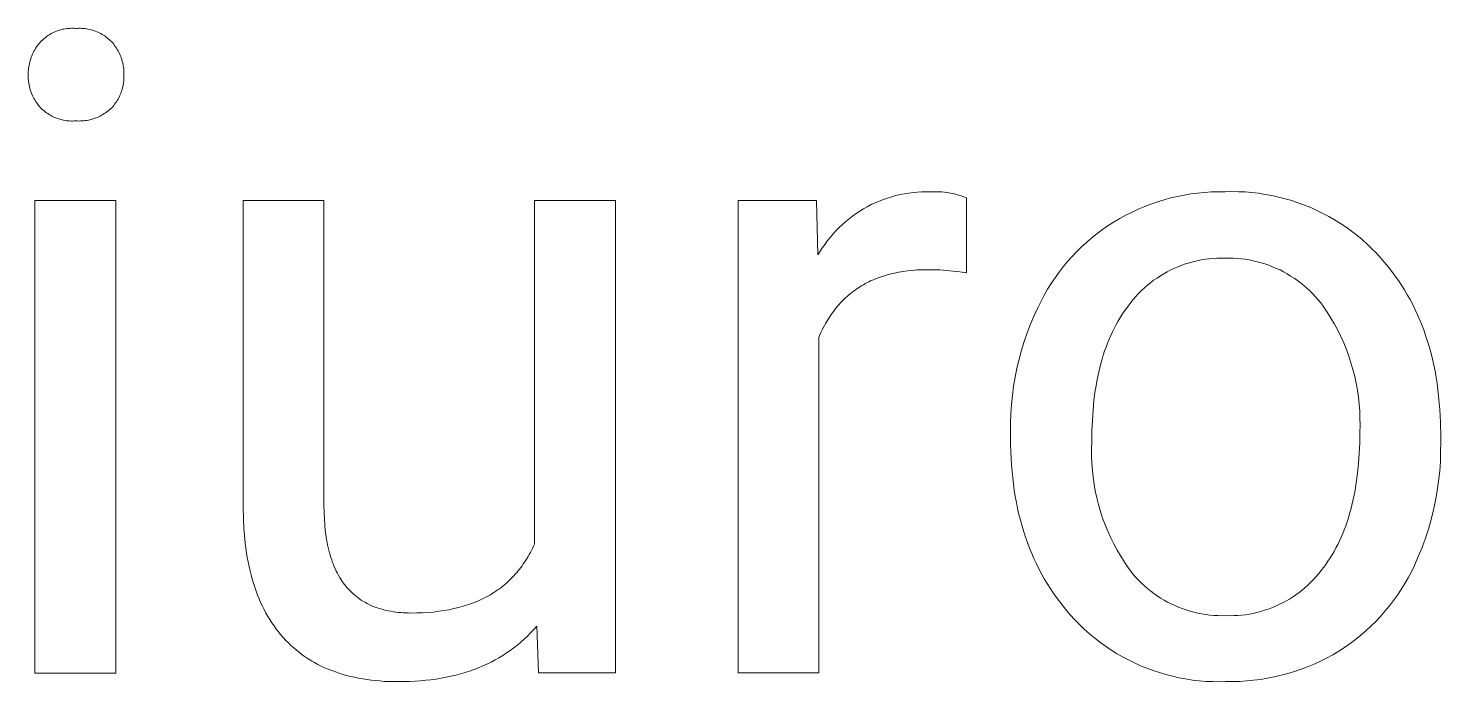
# Model space of a CAD drawing. Header units: millimetres. Extents: x -1519 to 3497, y -297 to 3208.
# Drawn here: x 1902.4 to 2008, y 18.8 to 67.6 of the extents above; entities that cross this region are included whole.
import ezdxf

# ---------------------------------------------------------------- set-up
doc = ezdxf.new("R2010")
doc.units = ezdxf.units.MM
doc.header["$MEASUREMENT"] = 0
doc.layers.add('Domyślny', color=7, linetype='Continuous', true_color=0x000000)

msp = doc.modelspace()

# ---------------------------------------------------------------- linework, layer by layer
at = {"layer": 'Domyślny', "color": 18, "lineweight": 15, "true_color": 0x000000}
for p, q in [((1905.1, 67.53), (1905.21, 67.55)), ((1905.21, 67.55), (1905.32, 67.56)), ((1905.32, 67.56), (1905.44, 67.58)), ((1905.44, 67.58), (1905.55, 67.58)), ((1905.55, 67.58), (1905.66, 67.59)), ((1905.66, 67.59), (1905.77, 67.59)), ((1905.77, 67.59), (1905.88, 67.59)), ((1905.88, 67.59), (1906, 67.58)), ((1906, 67.58), (1906.11, 67.58)), ((1906.11, 67.58), (1906.22, 67.59)), ((1906.22, 67.59), (1906.34, 67.59)), ((1906.34, 67.59), (1906.45, 67.58)), ((1906.45, 67.58), (1906.56, 67.57)), ((1906.56, 67.57), (1906.68, 67.56)), ((1906.68, 67.56), (1906.79, 67.55)), ((1906.79, 67.55), (1906.9, 67.53)), ((1903.2, 66.39), (1903.28, 66.48)), ((1903.28, 66.48), (1903.36, 66.58)), ((1903.36, 66.58), (1903.44, 66.66)), ((1903.44, 66.66), (1903.52, 66.73)), ((1903.52, 66.73), (1903.6, 66.81)), ((1903.6, 66.81), (1903.69, 66.88)), ((1903.69, 66.88), (1903.78, 66.95)), ((1903.78, 66.95), (1903.87, 67.01)), ((1903.87, 67.01), (1903.96, 67.07)), ((1903.96, 67.07), (1904.06, 67.13)), ((1904.06, 67.13), (1904.16, 67.19)), ((1904.16, 67.19), (1904.26, 67.24)), ((1904.26, 67.24), (1904.36, 67.29)), ((1904.36, 67.29), (1904.46, 67.33)), ((1904.46, 67.33), (1904.56, 67.38)), ((1904.56, 67.38), (1904.67, 67.41)), ((1904.67, 67.41), (1904.78, 67.45)), ((1904.78, 67.45), (1904.88, 67.48)), ((1904.88, 67.48), (1904.99, 67.51)), ((1904.99, 67.51), (1905.1, 67.53)), ((1906.9, 67.53), (1907.01, 67.5)), ((1907.01, 67.5), (1907.12, 67.48)), ((1907.12, 67.48), (1907.23, 67.45)), ((1907.23, 67.45), (1907.34, 67.41)), ((1907.34, 67.41), (1907.44, 67.37)), ((1907.44, 67.37), (1907.55, 67.33)), ((1907.55, 67.33), (1907.65, 67.29)), ((1907.65, 67.29), (1907.76, 67.24)), ((1907.76, 67.24), (1907.86, 67.19)), ((1907.86, 67.19), (1907.96, 67.13)), ((1907.96, 67.13), (1908.05, 67.07)), ((1908.05, 67.07), (1908.15, 67.01)), ((1908.15, 67.01), (1908.24, 66.95)), ((1908.24, 66.95), (1908.33, 66.88)), ((1908.33, 66.88), (1908.42, 66.81)), ((1908.42, 66.81), (1908.51, 66.73)), ((1908.51, 66.73), (1908.59, 66.66)), ((1908.59, 66.66), (1908.67, 66.58)), ((1908.67, 66.58), (1908.75, 66.49)), ((1908.75, 66.49), (1908.82, 66.4)), ((1902.66, 65.42), (1902.71, 65.53)), ((1902.71, 65.53), (1902.75, 65.65)), ((1902.75, 65.65), (1902.81, 65.76)), ((1902.81, 65.76), (1902.86, 65.87)), ((1902.86, 65.87), (1902.92, 65.98)), ((1902.92, 65.98), (1902.99, 66.08)), ((1902.99, 66.08), (1903.05, 66.19)), ((1903.05, 66.19), (1903.12, 66.29)), ((1903.12, 66.29), (1903.2, 66.39)), ((1908.82, 66.4), (1908.89, 66.3)), ((1908.89, 66.3), (1908.96, 66.21)), ((1908.96, 66.21), (1909.03, 66.11)), ((1909.03, 66.11), (1909.09, 66.01)), ((1909.09, 66.01), (1909.15, 65.9)), ((1909.15, 65.9), (1909.21, 65.8)), ((1909.21, 65.8), (1909.26, 65.69)), ((1909.26, 65.69), (1909.31, 65.59)), ((1909.31, 65.59), (1909.35, 65.48)), ((1909.35, 65.48), (1909.39, 65.37)), ((1902.44, 64.33), (1902.45, 64.46)), ((1902.45, 64.46), (1902.46, 64.58)), ((1902.46, 64.58), (1902.48, 64.7)), ((1902.48, 64.7), (1902.5, 64.82)), ((1902.5, 64.82), (1902.52, 64.94)), ((1902.52, 64.94), (1902.55, 65.07)), ((1902.55, 65.07), (1902.58, 65.18)), ((1902.58, 65.18), (1902.62, 65.3)), ((1902.62, 65.3), (1902.66, 65.42)), ((1909.39, 65.37), (1909.43, 65.25)), ((1909.43, 65.25), (1909.46, 65.14)), ((1909.46, 65.14), (1909.49, 65.02)), ((1909.49, 65.02), (1909.52, 64.91)), ((1909.52, 64.91), (1909.54, 64.79)), ((1909.54, 64.79), (1909.56, 64.68)), ((1909.56, 64.68), (1909.57, 64.56)), ((1909.57, 64.56), (1909.58, 64.44)), ((1909.58, 64.44), (1909.59, 64.32)), ((1902.44, 64.21), (1902.44, 64.33)), ((1902.44, 64.09), (1902.44, 64.21)), ((1902.44, 63.97), (1902.44, 64.09)), ((1902.44, 63.84), (1902.44, 63.97)), ((1902.45, 63.72), (1902.44, 63.84)), ((1902.46, 63.6), (1902.45, 63.72)), ((1902.48, 63.48), (1902.46, 63.6)), ((1902.5, 63.36), (1902.48, 63.48)), ((1902.52, 63.24), (1902.5, 63.36)), ((1909.54, 63.39), (1909.52, 63.28)), ((1909.56, 63.51), (1909.54, 63.39)), ((1909.57, 63.62), (1909.56, 63.51)), ((1909.58, 63.74), (1909.57, 63.62)), ((1909.59, 63.85), (1909.58, 63.74)), ((1909.59, 64.32), (1909.59, 64.2)), ((1909.59, 64.2), (1909.59, 64.09)), ((1909.59, 64.09), (1909.59, 63.97)), ((1909.59, 63.97), (1909.59, 63.85)), ((1902.55, 63.12), (1902.52, 63.24)), ((1902.58, 63.01), (1902.55, 63.12)), ((1902.62, 62.89), (1902.58, 63.01)), ((1902.66, 62.78), (1902.62, 62.89)), ((1902.71, 62.67), (1902.66, 62.78)), ((1902.75, 62.55), (1902.71, 62.67)), ((1902.81, 62.44), (1902.75, 62.55)), ((1902.86, 62.34), (1902.81, 62.44)), ((1902.92, 62.23), (1902.86, 62.34)), ((1909.15, 62.3), (1909.09, 62.2)), ((1909.2, 62.4), (1909.15, 62.3)), ((1909.26, 62.51), (1909.2, 62.4)), ((1909.31, 62.61), (1909.26, 62.51)), ((1909.35, 62.72), (1909.31, 62.61)), ((1909.39, 62.83), (1909.35, 62.72)), ((1909.43, 62.94), (1909.39, 62.83)), ((1909.46, 63.05), (1909.43, 62.94)), ((1909.49, 63.16), (1909.46, 63.05)), ((1909.52, 63.28), (1909.49, 63.16)), ((1902.99, 62.13), (1902.92, 62.23)), ((1903.05, 62.03), (1902.99, 62.13)), ((1903.13, 61.93), (1903.05, 62.03)), ((1903.2, 61.83), (1903.13, 61.93)), ((1903.28, 61.74), (1903.2, 61.83)), ((1903.36, 61.65), (1903.28, 61.74)), ((1903.44, 61.57), (1903.36, 61.65)), ((1903.53, 61.49), (1903.44, 61.57)), ((1903.62, 61.41), (1903.53, 61.49)), ((1903.71, 61.34), (1903.62, 61.41)), ((1903.8, 61.27), (1903.71, 61.34)), ((1903.9, 61.21), (1903.8, 61.27)), ((1903.99, 61.15), (1903.9, 61.21)), ((1908.12, 61.21), (1908.02, 61.15)), ((1908.22, 61.27), (1908.12, 61.21)), ((1908.31, 61.34), (1908.22, 61.27)), ((1908.41, 61.41), (1908.31, 61.34)), ((1908.5, 61.49), (1908.41, 61.41)), ((1908.58, 61.57), (1908.5, 61.49)), ((1908.67, 61.65), (1908.58, 61.57)), ((1908.75, 61.73), (1908.67, 61.65)), ((1908.82, 61.82), (1908.75, 61.73)), ((1908.89, 61.91), (1908.82, 61.82)), ((1908.96, 62.01), (1908.89, 61.91)), ((1909.03, 62.1), (1908.96, 62.01)), ((1909.09, 62.2), (1909.03, 62.1)), ((1904.1, 61.09), (1903.99, 61.15)), ((1904.2, 61.03), (1904.1, 61.09)), ((1904.3, 60.98), (1904.2, 61.03)), ((1904.41, 60.93), (1904.3, 60.98)), ((1904.51, 60.89), (1904.41, 60.93)), ((1904.62, 60.85), (1904.51, 60.89)), ((1904.73, 60.81), (1904.62, 60.85)), ((1904.85, 60.78), (1904.73, 60.81)), ((1904.96, 60.75), (1904.85, 60.78)), ((1905.07, 60.72), (1904.96, 60.75)), ((1905.19, 60.7), (1905.07, 60.72)), ((1905.3, 60.68), (1905.19, 60.7)), ((1905.42, 60.67), (1905.3, 60.68)), ((1905.53, 60.66), (1905.42, 60.67)), ((1905.65, 60.65), (1905.53, 60.66)), ((1905.76, 60.65), (1905.65, 60.65)), ((1905.88, 60.66), (1905.76, 60.65)), ((1906, 60.66), (1905.88, 60.66)), ((1906.11, 60.66), (1906, 60.66)), ((1906.23, 60.65), (1906.11, 60.66)), ((1906.35, 60.66), (1906.23, 60.65)), ((1906.47, 60.66), (1906.35, 60.66)), ((1906.58, 60.67), (1906.47, 60.66)), ((1906.7, 60.69), (1906.58, 60.67)), ((1906.82, 60.7), (1906.7, 60.69)), ((1906.93, 60.72), (1906.82, 60.7)), ((1907.05, 60.75), (1906.93, 60.72)), ((1907.16, 60.78), (1907.05, 60.75)), ((1907.27, 60.81), (1907.16, 60.78)), ((1907.38, 60.85), (1907.27, 60.81)), ((1907.49, 60.89), (1907.38, 60.85)), ((1907.6, 60.93), (1907.49, 60.89)), ((1907.71, 60.98), (1907.6, 60.93)), ((1907.81, 61.03), (1907.71, 60.98)), ((1907.92, 61.09), (1907.81, 61.03)), ((1908.02, 61.15), (1907.92, 61.09)), ((1966.32, 54.8), (1966.62, 54.9)), ((1966.62, 54.9), (1966.94, 55)), ((1966.94, 55), (1967.25, 55.09)), ((1967.25, 55.09), (1967.57, 55.16)), ((1967.57, 55.16), (1967.89, 55.23)), ((1967.89, 55.23), (1968.21, 55.28)), ((1968.21, 55.28), (1968.54, 55.32)), ((1968.54, 55.32), (1968.86, 55.35)), ((1968.86, 55.35), (1969.19, 55.37)), ((1969.19, 55.37), (1969.52, 55.38)), ((1969.52, 55.38), (1969.85, 55.38)), ((1969.85, 55.38), (1970.06, 55.38)), ((1970.06, 55.38), (1970.27, 55.38)), ((1970.27, 55.38), (1970.48, 55.38)), ((1970.48, 55.38), (1970.69, 55.36)), ((1970.69, 55.36), (1970.89, 55.34)), ((1970.89, 55.34), (1971.1, 55.31)), ((1971.1, 55.31), (1971.31, 55.28)), ((1971.31, 55.28), (1971.52, 55.24)), ((1971.52, 55.24), (1971.72, 55.19)), ((1971.72, 55.19), (1971.92, 55.13)), ((1971.92, 55.13), (1972.12, 55.07)), ((1972.12, 55.07), (1972.32, 55)), ((1972.32, 55), (1972.52, 54.92)), ((1972.52, 54.92), (1972.52, 49.31)), ((1987.29, 54.77), (1987.78, 54.91)), ((1987.78, 54.91), (1988.28, 55.02)), ((1988.28, 55.02), (1988.78, 55.13)), ((1988.78, 55.13), (1989.29, 55.21)), ((1989.29, 55.21), (1989.79, 55.28)), ((1989.79, 55.28), (1990.3, 55.33)), ((1990.3, 55.33), (1990.81, 55.36)), ((1990.81, 55.36), (1991.33, 55.38)), ((1991.33, 55.38), (1991.84, 55.38)), ((1991.84, 55.38), (1992.34, 55.39)), ((1992.34, 55.39), (1992.85, 55.38)), ((1992.85, 55.38), (1993.35, 55.36)), ((1993.35, 55.36), (1993.85, 55.31)), ((1993.85, 55.31), (1994.35, 55.26)), ((1994.35, 55.26), (1994.85, 55.18)), ((1994.85, 55.18), (1995.35, 55.09)), ((1995.35, 55.09), (1995.84, 54.98)), ((1995.84, 54.98), (1996.33, 54.85)), ((1902.94, 19.42), (1902.94, 54.72)), ((1902.94, 54.72), (1908.97, 54.72)), ((1908.97, 54.72), (1908.97, 19.42)), ((1918.5, 31.75), (1918.5, 54.72)), ((1918.5, 54.72), (1924.53, 54.72)), ((1924.53, 54.72), (1924.53, 31.92)), ((1940.25, 29.05), (1940.25, 54.72)), ((1940.25, 54.72), (1946.3, 54.72)), ((1946.3, 54.72), (1946.3, 19.43)), ((1955.46, 19.43), (1955.46, 54.72)), ((1955.46, 54.72), (1961.33, 54.72)), ((1961.33, 54.72), (1961.43, 50.65)), ((1964.29, 53.75), (1964.56, 53.93)), ((1964.56, 53.93), (1964.84, 54.1)), ((1964.84, 54.1), (1965.12, 54.26)), ((1965.12, 54.26), (1965.41, 54.41)), ((1965.41, 54.41), (1965.71, 54.55)), ((1965.71, 54.55), (1966.01, 54.68)), ((1966.01, 54.68), (1966.32, 54.8)), ((1984.44, 53.63), (1984.9, 53.86)), ((1984.9, 53.86), (1985.36, 54.07)), ((1985.36, 54.07), (1985.84, 54.27)), ((1985.84, 54.27), (1986.31, 54.45)), ((1986.31, 54.45), (1986.8, 54.62)), ((1986.8, 54.62), (1987.29, 54.77)), ((1996.33, 54.85), (1996.82, 54.71)), ((1996.82, 54.71), (1997.29, 54.55)), ((1997.29, 54.55), (1997.77, 54.38)), ((1997.77, 54.38), (1998.24, 54.19)), ((1998.24, 54.19), (1998.7, 53.98)), ((1998.7, 53.98), (1999.15, 53.76)), ((1963.02, 52.71), (1963.26, 52.94)), ((1963.26, 52.94), (1963.51, 53.15)), ((1963.51, 53.15), (1963.76, 53.36)), ((1963.76, 53.36), (1964.02, 53.56)), ((1964.02, 53.56), (1964.29, 53.75)), ((1982.7, 52.56), (1983.12, 52.85)), ((1983.12, 52.85), (1983.55, 53.12)), ((1983.55, 53.12), (1983.99, 53.38)), ((1983.99, 53.38), (1984.44, 53.63)), ((1999.15, 53.76), (1999.59, 53.52)), ((1999.59, 53.52), (2000.03, 53.27)), ((2000.03, 53.27), (2000.46, 53)), ((2000.46, 53), (2000.88, 52.72)), ((1961.96, 51.47), (1962.15, 51.74)), ((1962.15, 51.74), (1962.36, 51.99)), ((1962.36, 51.99), (1962.57, 52.24)), ((1962.57, 52.24), (1962.79, 52.48)), ((1962.79, 52.48), (1963.02, 52.71)), ((1981.51, 51.61), (1981.9, 51.94)), ((1981.9, 51.94), (1982.29, 52.25)), ((1982.29, 52.25), (1982.7, 52.56)), ((2000.88, 52.72), (2001.29, 52.43)), ((2001.29, 52.43), (2001.69, 52.12)), ((2001.69, 52.12), (2002.08, 51.8)), ((2002.08, 51.8), (2002.45, 51.46)), ((1961.43, 50.65), (1961.59, 50.93)), ((1961.59, 50.93), (1961.77, 51.21)), ((1961.77, 51.21), (1961.96, 51.47)), ((1980.42, 50.54), (1980.77, 50.91)), ((1980.77, 50.91), (1981.13, 51.26)), ((1981.13, 51.26), (1981.51, 51.61)), ((2002.45, 51.46), (2002.82, 51.11)), ((2002.82, 51.11), (2003.17, 50.75)), ((2003.17, 50.75), (2003.51, 50.38)), ((1979.44, 49.36), (1979.75, 49.76)), ((1979.75, 49.76), (1980.08, 50.16)), ((1980.08, 50.16), (1980.42, 50.54)), ((1988.06, 49.66), (1987.79, 49.53)), ((1988.33, 49.77), (1988.06, 49.66)), ((1988.61, 49.88), (1988.33, 49.77)), ((1988.9, 49.98), (1988.61, 49.88)), ((1989.18, 50.07), (1988.9, 49.98)), ((1989.47, 50.15), (1989.18, 50.07)), ((1989.76, 50.22), (1989.47, 50.15)), ((1990.05, 50.28), (1989.76, 50.22)), ((1990.35, 50.33), (1990.05, 50.28)), ((1990.64, 50.37), (1990.35, 50.33)), ((1990.94, 50.39), (1990.64, 50.37)), ((1991.24, 50.41), (1990.94, 50.39)), ((1991.54, 50.42), (1991.24, 50.41)), ((1991.84, 50.42), (1991.54, 50.42)), ((1992.14, 50.42), (1991.84, 50.42)), ((1992.44, 50.41), (1992.14, 50.42)), ((1992.75, 50.4), (1992.44, 50.41)), ((1993.05, 50.37), (1992.75, 50.4)), ((1993.35, 50.33), (1993.05, 50.37)), ((1993.65, 50.28), (1993.35, 50.33)), ((1993.95, 50.22), (1993.65, 50.28)), ((1994.24, 50.15), (1993.95, 50.22)), ((1994.53, 50.07), (1994.24, 50.15)), ((1994.82, 49.98), (1994.53, 50.07)), ((1995.11, 49.88), (1994.82, 49.98)), ((1995.39, 49.77), (1995.11, 49.88)), ((1995.67, 49.65), (1995.39, 49.77)), ((1995.95, 49.53), (1995.67, 49.65)), ((2003.51, 50.38), (2003.79, 50.07)), ((2003.79, 50.07), (2004.05, 49.75)), ((2004.05, 49.75), (2004.31, 49.42)), ((1965.09, 48.58), (1964.96, 48.51)), ((1965.23, 48.65), (1965.09, 48.58)), ((1965.36, 48.71), (1965.23, 48.65)), ((1965.5, 48.77), (1965.36, 48.71)), ((1965.64, 48.83), (1965.5, 48.77)), ((1965.78, 48.89), (1965.64, 48.83)), ((1965.92, 48.95), (1965.78, 48.89)), ((1966.07, 49), (1965.92, 48.95)), ((1966.22, 49.05), (1966.07, 49)), ((1966.37, 49.1), (1966.22, 49.05)), ((1966.52, 49.15), (1966.37, 49.1)), ((1966.67, 49.19), (1966.52, 49.15)), ((1966.82, 49.23), (1966.67, 49.19)), ((1966.98, 49.27), (1966.82, 49.23)), ((1967.14, 49.3), (1966.98, 49.27)), ((1967.46, 49.37), (1967.14, 49.3)), ((1967.79, 49.42), (1967.46, 49.37)), ((1968.13, 49.47), (1967.79, 49.42)), ((1968.47, 49.5), (1968.13, 49.47)), ((1968.82, 49.53), (1968.47, 49.5)), ((1969.18, 49.54), (1968.82, 49.53)), ((1969.54, 49.55), (1969.18, 49.54)), ((1970.04, 49.54), (1969.54, 49.55)), ((1970.54, 49.53), (1970.04, 49.54)), ((1971.04, 49.5), (1970.54, 49.53)), ((1971.53, 49.45), (1971.04, 49.5)), ((1972.03, 49.39), (1971.53, 49.45)), ((1972.52, 49.31), (1972.03, 49.39)), ((1978.86, 48.52), (1979.14, 48.95)), ((1979.14, 48.95), (1979.44, 49.36)), ((1986.27, 48.58), (1986.04, 48.39)), ((1986.51, 48.76), (1986.27, 48.58)), ((1986.76, 48.93), (1986.51, 48.76)), ((1987.01, 49.09), (1986.76, 48.93)), ((1987.26, 49.25), (1987.01, 49.09)), ((1987.52, 49.39), (1987.26, 49.25)), ((1987.79, 49.53), (1987.52, 49.39)), ((1996.22, 49.39), (1995.95, 49.53)), ((1996.48, 49.24), (1996.22, 49.39)), ((1996.74, 49.08), (1996.48, 49.24)), ((1997, 48.92), (1996.74, 49.08)), ((1997.25, 48.74), (1997, 48.92)), ((1997.49, 48.56), (1997.25, 48.74)), ((1997.72, 48.37), (1997.49, 48.56)), ((2004.31, 49.42), (2004.56, 49.08)), ((2004.56, 49.08), (2004.8, 48.74)), ((2004.8, 48.74), (2005.03, 48.4)), ((1963.63, 47.57), (1963.52, 47.47)), ((1963.74, 47.67), (1963.63, 47.57)), ((1963.85, 47.76), (1963.74, 47.67)), ((1963.97, 47.85), (1963.85, 47.76)), ((1964.08, 47.94), (1963.97, 47.85)), ((1964.2, 48.03), (1964.08, 47.94)), ((1964.33, 48.12), (1964.2, 48.03)), ((1964.45, 48.2), (1964.33, 48.12)), ((1964.57, 48.28), (1964.45, 48.2)), ((1964.7, 48.36), (1964.57, 48.28)), ((1964.83, 48.43), (1964.7, 48.36)), ((1964.96, 48.51), (1964.83, 48.43)), ((1978.1, 47.2), (1978.34, 47.65)), ((1978.34, 47.65), (1978.59, 48.09)), ((1978.59, 48.09), (1978.86, 48.52)), ((1985.19, 47.56), (1984.99, 47.33)), ((1985.39, 47.77), (1985.19, 47.56)), ((1985.6, 47.99), (1985.39, 47.77)), ((1985.82, 48.19), (1985.6, 47.99)), ((1986.04, 48.39), (1985.82, 48.19)), ((1997.95, 48.17), (1997.72, 48.37)), ((1998.17, 47.97), (1997.95, 48.17)), ((1998.39, 47.75), (1998.17, 47.97)), ((1998.6, 47.53), (1998.39, 47.75)), ((1998.8, 47.3), (1998.6, 47.53)), ((2005.03, 48.4), (2005.25, 48.04)), ((2005.25, 48.04), (2005.46, 47.68)), ((2005.46, 47.68), (2005.67, 47.32)), ((1962.61, 46.46), (1962.52, 46.33)), ((1962.7, 46.58), (1962.61, 46.46)), ((1962.8, 46.7), (1962.7, 46.58)), ((1962.89, 46.82), (1962.8, 46.7)), ((1962.99, 46.93), (1962.89, 46.82)), ((1963.09, 47.04), (1962.99, 46.93)), ((1963.2, 47.15), (1963.09, 47.04)), ((1963.3, 47.26), (1963.2, 47.15)), ((1963.41, 47.37), (1963.3, 47.26)), ((1963.52, 47.47), (1963.41, 47.37)), ((1977.58, 46.12), (1977.87, 46.74)), ((1977.87, 46.74), (1978.1, 47.2)), ((1984.45, 46.63), (1984.29, 46.4)), ((1984.62, 46.86), (1984.45, 46.63)), ((1984.8, 47.1), (1984.62, 46.86)), ((1984.99, 47.33), (1984.8, 47.1)), ((1998.99, 47.07), (1998.8, 47.3)), ((1999.17, 46.82), (1998.99, 47.07)), ((1999.47, 46.39), (1999.17, 46.82)), ((2005.67, 47.32), (2005.86, 46.94)), ((2005.86, 46.94), (2006.05, 46.56)), ((2006.05, 46.56), (2006.23, 46.18)), ((1961.93, 45.39), (1961.77, 45.1)), ((1962, 45.53), (1961.93, 45.39)), ((1962.09, 45.67), (1962, 45.53)), ((1962.17, 45.81), (1962.09, 45.67)), ((1962.25, 45.94), (1962.17, 45.81)), ((1962.34, 46.07), (1962.25, 45.94)), ((1962.43, 46.2), (1962.34, 46.07)), ((1962.52, 46.33), (1962.43, 46.2)), ((1977.07, 44.84), (1977.32, 45.48)), ((1977.32, 45.48), (1977.58, 46.12)), ((1983.69, 45.42), (1983.56, 45.16)), ((1983.83, 45.68), (1983.69, 45.42)), ((1983.98, 45.93), (1983.83, 45.68)), ((1984.13, 46.17), (1983.98, 45.93)), ((1984.29, 46.4), (1984.13, 46.17)), ((1999.75, 45.94), (1999.47, 46.39)), ((2000.01, 45.49), (1999.75, 45.94)), ((2000.26, 45.03), (2000.01, 45.49)), ((2006.23, 46.18), (2006.4, 45.79)), ((2006.4, 45.79), (2006.56, 45.39)), ((2006.56, 45.39), (2006.71, 44.98)), ((1961.63, 44.8), (1961.49, 44.48)), ((1961.49, 44.48), (1961.49, 19.43)), ((1961.77, 45.1), (1961.63, 44.8)), ((1976.84, 44.19), (1977.07, 44.84)), ((1983.18, 44.35), (1983.06, 44.06)), ((1983.3, 44.63), (1983.18, 44.35)), ((1983.43, 44.9), (1983.3, 44.63)), ((1983.56, 45.16), (1983.43, 44.9)), ((2000.49, 44.55), (2000.26, 45.03)), ((2000.71, 44.08), (2000.49, 44.55)), ((2006.71, 44.98), (2006.85, 44.57)), ((2006.85, 44.57), (2006.98, 44.15)), ((1976.46, 42.86), (1976.64, 43.53)), ((1976.64, 43.53), (1976.84, 44.19)), ((1982.85, 43.48), (1982.75, 43.17)), ((1982.95, 43.77), (1982.85, 43.48)), ((1983.06, 44.06), (1982.95, 43.77)), ((2000.91, 43.59), (2000.71, 44.08)), ((2001.09, 43.09), (2000.91, 43.59)), ((2006.98, 44.15), (2007.11, 43.73)), ((2007.11, 43.73), (2007.23, 43.3)), ((2007.23, 43.3), (2007.33, 42.86)), ((1976.3, 42.19), (1976.46, 42.86)), ((1982.49, 42.23), (1982.41, 41.9)), ((1982.57, 42.55), (1982.49, 42.23)), ((1982.66, 42.86), (1982.57, 42.55)), ((1982.75, 43.17), (1982.66, 42.86)), ((2001.25, 42.59), (2001.09, 43.09)), ((2001.4, 42.09), (2001.25, 42.59)), ((2007.33, 42.86), (2007.43, 42.41)), ((2007.43, 42.41), (2007.53, 41.96)), ((1976.05, 40.84), (1976.16, 41.52)), ((1976.16, 41.52), (1976.3, 42.19)), ((1982.27, 41.23), (1982.21, 40.88)), ((1982.34, 41.57), (1982.27, 41.23)), ((1982.41, 41.9), (1982.34, 41.57)), ((2001.53, 41.58), (2001.4, 42.09)), ((2001.64, 41.07), (2001.53, 41.58)), ((2007.53, 41.96), (2007.61, 41.51)), ((2007.61, 41.51), (2007.68, 41.04)), ((1975.89, 39.47), (1975.96, 40.15)), ((1975.96, 40.15), (1976.05, 40.84)), ((1982.15, 40.53), (1982.05, 39.81)), ((1982.21, 40.88), (1982.15, 40.53)), ((2001.73, 40.55), (2001.64, 41.07)), ((2001.81, 40.03), (2001.73, 40.55)), ((2007.68, 41.04), (2007.75, 40.57)), ((2007.75, 40.57), (2007.8, 40.1)), ((1975.84, 38.78), (1975.89, 39.47)), ((1981.98, 39.07), (1981.93, 38.3)), ((1982.05, 39.81), (1981.98, 39.07)), ((2001.86, 39.51), (2001.81, 40.03)), ((2001.9, 38.98), (2001.86, 39.51)), ((2007.8, 40.1), (2007.85, 39.61)), ((2007.85, 39.61), (2007.89, 39.12)), ((2007.89, 39.12), (2007.92, 38.63)), ((1975.82, 38.09), (1975.84, 38.78)), ((1975.82, 37.4), (1975.82, 38.09)), ((1981.93, 38.3), (1981.89, 37.5)), ((2001.92, 38.46), (2001.9, 38.98)), ((2001.93, 37.93), (2001.92, 38.46)), ((2007.92, 38.63), (2007.94, 38.13)), ((2007.94, 38.13), (2007.96, 37.1)), ((1975.82, 36.99), (1975.82, 37.4)), ((1975.82, 36.47), (1975.82, 36.99)), ((1981.89, 37.5), (1981.88, 36.69)), ((2001.9, 36.6), (2001.91, 37.4)), ((2001.91, 37.4), (2001.93, 37.93)), ((2007.96, 37.1), (2007.96, 36.69)), ((1975.84, 35.97), (1975.82, 36.47)), ((1975.86, 35.47), (1975.84, 35.97)), ((1981.88, 36.69), (1981.87, 36.16)), ((1981.87, 36.16), (1981.87, 35.63)), ((2001.87, 35.83), (2001.9, 36.6)), ((2007.95, 35.95), (2007.93, 35.22)), ((2007.96, 36.69), (2007.95, 35.95)), ((1975.89, 34.98), (1975.86, 35.47)), ((1975.93, 34.49), (1975.89, 34.98)), ((1981.87, 35.63), (1981.89, 35.11)), ((1981.89, 35.11), (1981.93, 34.58)), ((2001.74, 34.34), (2001.82, 35.07)), ((2001.82, 35.07), (2001.87, 35.83)), ((2007.93, 35.22), (2007.88, 34.49)), ((1975.98, 34.01), (1975.93, 34.49)), ((1976.03, 33.54), (1975.98, 34.01)), ((1981.93, 34.58), (1981.98, 34.06)), ((1981.98, 34.06), (1982.06, 33.54)), ((2001.65, 33.63), (2001.74, 34.34)), ((2007.88, 34.49), (2007.8, 33.76)), ((1976.1, 33.07), (1976.03, 33.54)), ((1976.17, 32.61), (1976.1, 33.07)), ((1982.06, 33.54), (1982.15, 33.02)), ((1982.15, 33.02), (1982.26, 32.51)), ((2001.47, 32.61), (2001.53, 32.94)), ((2001.53, 32.94), (2001.59, 33.29)), ((2001.59, 33.29), (2001.65, 33.63)), ((2007.69, 33.04), (2007.57, 32.31)), ((2007.8, 33.76), (2007.69, 33.04)), ((1918.52, 30.97), (1918.5, 31.75)), ((1924.53, 31.92), (1924.54, 31.43)), ((1976.26, 32.16), (1976.17, 32.61)), ((1976.35, 31.71), (1976.26, 32.16)), ((1976.45, 31.27), (1976.35, 31.71)), ((1982.26, 32.51), (1982.39, 32)), ((1982.39, 32), (1982.54, 31.49)), ((2001.24, 31.64), (2001.32, 31.96)), ((2001.32, 31.96), (2001.4, 32.28)), ((2001.4, 32.28), (2001.47, 32.61)), ((2007.57, 32.31), (2007.41, 31.6)), ((1918.55, 30.2), (1918.52, 30.97)), ((1924.54, 31.43), (1924.56, 30.95)), ((1924.56, 30.95), (1924.59, 30.49)), ((1976.56, 30.83), (1976.45, 31.27)), ((1976.68, 30.4), (1976.56, 30.83)), ((1982.54, 31.49), (1982.7, 30.99)), ((1982.7, 30.99), (1982.89, 30.5)), ((2000.86, 30.42), (2000.96, 30.72)), ((2000.96, 30.72), (2001.06, 31.02)), ((2001.06, 31.02), (2001.15, 31.33)), ((2001.15, 31.33), (2001.24, 31.64)), ((2007.24, 30.89), (2007.03, 30.18)), ((2007.41, 31.6), (2007.24, 30.89)), ((1918.61, 29.46), (1918.55, 30.2)), ((1924.59, 30.49), (1924.63, 30.04)), ((1924.63, 30.04), (1924.69, 29.61)), ((1924.69, 29.61), (1924.72, 29.4)), ((1976.8, 29.98), (1976.68, 30.4)), ((1976.94, 29.57), (1976.8, 29.98)), ((1977.08, 29.16), (1976.94, 29.57)), ((1982.89, 30.5), (1983.08, 30.01)), ((1983.08, 30.01), (1983.3, 29.53)), ((2000.39, 29.3), (2000.52, 29.57)), ((2000.52, 29.57), (2000.64, 29.85)), ((2000.64, 29.85), (2000.75, 30.13)), ((2000.75, 30.13), (2000.86, 30.42)), ((2007.03, 30.18), (2006.81, 29.49)), ((1918.65, 29.1), (1918.61, 29.46)), ((1918.7, 28.74), (1918.65, 29.1)), ((1918.75, 28.4), (1918.7, 28.74)), ((1924.72, 29.4), (1924.76, 29.2)), ((1924.76, 29.2), (1924.8, 29)), ((1924.8, 29), (1924.84, 28.8)), ((1924.84, 28.8), (1924.89, 28.6)), ((1924.89, 28.6), (1924.94, 28.41)), ((1939.95, 28.43), (1940.03, 28.58)), ((1940.03, 28.58), (1940.1, 28.73)), ((1940.1, 28.73), (1940.18, 28.89)), ((1940.18, 28.89), (1940.25, 29.05)), ((1977.24, 28.75), (1977.08, 29.16)), ((1977.4, 28.36), (1977.24, 28.75)), ((1983.3, 29.53), (1983.53, 29.06)), ((1983.53, 29.06), (1983.78, 28.6)), ((1983.78, 28.6), (1984.05, 28.14)), ((1999.84, 28.26), (1999.99, 28.51)), ((1999.99, 28.51), (2000.13, 28.77)), ((2000.13, 28.77), (2000.27, 29.03)), ((2000.27, 29.03), (2000.39, 29.3)), ((2006.56, 28.8), (2006.28, 28.12)), ((2006.81, 29.49), (2006.56, 28.8)), ((1918.8, 28.05), (1918.75, 28.4)), ((1918.87, 27.72), (1918.8, 28.05)), ((1918.93, 27.39), (1918.87, 27.72)), ((1924.94, 28.41), (1924.99, 28.23)), ((1924.99, 28.23), (1925.05, 28.05)), ((1925.05, 28.05), (1925.11, 27.87)), ((1925.11, 27.87), (1925.17, 27.69)), ((1925.17, 27.69), (1925.24, 27.52)), ((1925.24, 27.52), (1925.3, 27.36)), ((1939.33, 27.43), (1939.42, 27.57)), ((1939.42, 27.57), (1939.52, 27.71)), ((1939.52, 27.71), (1939.61, 27.84)), ((1939.61, 27.84), (1939.7, 27.99)), ((1939.7, 27.99), (1939.78, 28.13)), ((1939.78, 28.13), (1939.86, 28.28)), ((1939.86, 28.28), (1939.95, 28.43)), ((1977.57, 27.97), (1977.4, 28.36)), ((1977.75, 27.58), (1977.57, 27.97)), ((1977.93, 27.2), (1977.75, 27.58)), ((1984.05, 28.14), (1984.33, 27.7)), ((1984.33, 27.7), (1984.62, 27.26)), ((1999.2, 27.31), (1999.37, 27.54)), ((1999.37, 27.54), (1999.53, 27.78)), ((1999.53, 27.78), (1999.69, 28.02)), ((1999.69, 28.02), (1999.84, 28.26)), ((2005.99, 27.45), (2005.76, 26.99)), ((2006.28, 28.12), (2005.99, 27.45)), ((1919.01, 27.06), (1918.93, 27.39)), ((1919.09, 26.75), (1919.01, 27.06)), ((1919.17, 26.43), (1919.09, 26.75)), ((1919.26, 26.13), (1919.17, 26.43)), ((1925.3, 27.36), (1925.38, 27.19)), ((1925.38, 27.19), (1925.45, 27.04)), ((1925.45, 27.04), (1925.53, 26.88)), ((1925.53, 26.88), (1925.61, 26.73)), ((1925.61, 26.73), (1925.7, 26.58)), ((1925.7, 26.58), (1925.78, 26.44)), ((1925.78, 26.44), (1925.87, 26.3)), ((1938.37, 26.34), (1938.49, 26.45)), ((1938.49, 26.45), (1938.6, 26.56)), ((1938.6, 26.56), (1938.71, 26.68)), ((1938.71, 26.68), (1938.82, 26.8)), ((1938.82, 26.8), (1938.93, 26.92)), ((1938.93, 26.92), (1939.03, 27.05)), ((1939.03, 27.05), (1939.13, 27.17)), ((1939.13, 27.17), (1939.23, 27.3)), ((1939.23, 27.3), (1939.33, 27.43)), ((1978.13, 26.83), (1977.93, 27.2)), ((1978.33, 26.47), (1978.13, 26.83)), ((1978.55, 26.11), (1978.33, 26.47)), ((1984.62, 27.26), (1984.8, 27.02)), ((1984.8, 27.02), (1984.99, 26.79)), ((1984.99, 26.79), (1985.19, 26.56)), ((1985.19, 26.56), (1985.4, 26.34)), ((1998.26, 26.2), (1998.46, 26.41)), ((1998.46, 26.41), (1998.66, 26.63)), ((1998.66, 26.63), (1998.85, 26.85)), ((1998.85, 26.85), (1999.03, 27.08)), ((1999.03, 27.08), (1999.2, 27.31)), ((2005.53, 26.54), (2005.27, 26.1)), ((2005.76, 26.99), (2005.53, 26.54)), ((1919.36, 25.83), (1919.26, 26.13)), ((1919.46, 25.53), (1919.36, 25.83)), ((1919.57, 25.25), (1919.46, 25.53)), ((1925.87, 26.3), (1925.97, 26.17)), ((1925.97, 26.17), (1926.07, 26.04)), ((1926.07, 26.04), (1926.17, 25.91)), ((1926.17, 25.91), (1926.27, 25.78)), ((1926.27, 25.78), (1926.38, 25.67)), ((1926.38, 25.67), (1926.49, 25.55)), ((1926.49, 25.55), (1926.6, 25.44)), ((1926.6, 25.44), (1926.72, 25.33)), ((1926.72, 25.33), (1926.83, 25.23)), ((1936.96, 25.27), (1937.1, 25.36)), ((1937.1, 25.36), (1937.23, 25.44)), ((1937.23, 25.44), (1937.37, 25.53)), ((1937.37, 25.53), (1937.5, 25.63)), ((1937.5, 25.63), (1937.63, 25.72)), ((1937.63, 25.72), (1937.76, 25.82)), ((1937.76, 25.82), (1937.89, 25.92)), ((1937.89, 25.92), (1938.01, 26.02)), ((1938.01, 26.02), (1938.14, 26.12)), ((1938.14, 26.12), (1938.26, 26.23)), ((1938.26, 26.23), (1938.37, 26.34)), ((1978.77, 25.76), (1978.55, 26.11)), ((1979, 25.41), (1978.77, 25.76)), ((1979.24, 25.07), (1979, 25.41)), ((1985.4, 26.34), (1985.61, 26.13)), ((1985.61, 26.13), (1985.83, 25.93)), ((1985.83, 25.93), (1986.06, 25.73)), ((1986.06, 25.73), (1986.29, 25.54)), ((1986.29, 25.54), (1986.53, 25.36)), ((1986.53, 25.36), (1986.78, 25.19)), ((1997.14, 25.27), (1997.37, 25.44)), ((1997.37, 25.44), (1997.6, 25.62)), ((1997.6, 25.62), (1997.83, 25.81)), ((1997.83, 25.81), (1998.05, 26)), ((1998.05, 26), (1998.26, 26.2)), ((2005.01, 25.67), (2004.72, 25.24)), ((2005.27, 26.1), (2005.01, 25.67)), ((1919.68, 24.97), (1919.57, 25.25)), ((1919.8, 24.69), (1919.68, 24.97)), ((1919.93, 24.42), (1919.8, 24.69)), ((1920.06, 24.16), (1919.93, 24.42)), ((1926.83, 25.23), (1926.96, 25.13)), ((1926.96, 25.13), (1927.08, 25.03)), ((1927.08, 25.03), (1927.21, 24.94)), ((1927.21, 24.94), (1927.34, 24.85)), ((1927.34, 24.85), (1927.48, 24.77)), ((1927.48, 24.77), (1927.62, 24.69)), ((1927.62, 24.69), (1927.76, 24.61)), ((1927.76, 24.61), (1927.9, 24.54)), ((1927.9, 24.54), (1928.05, 24.47)), ((1928.05, 24.47), (1928.2, 24.4)), ((1928.2, 24.4), (1928.36, 24.34)), ((1928.36, 24.34), (1928.51, 24.29)), ((1928.51, 24.29), (1928.67, 24.23)), ((1934.22, 24.23), (1934.58, 24.31)), ((1934.58, 24.31), (1934.92, 24.41)), ((1934.92, 24.41), (1935.26, 24.51)), ((1935.26, 24.51), (1935.43, 24.57)), ((1935.43, 24.57), (1935.59, 24.63)), ((1935.59, 24.63), (1935.75, 24.69)), ((1935.75, 24.69), (1935.91, 24.75)), ((1935.91, 24.75), (1936.07, 24.82)), ((1936.07, 24.82), (1936.22, 24.89)), ((1936.22, 24.89), (1936.37, 24.96)), ((1936.37, 24.96), (1936.52, 25.04)), ((1936.52, 25.04), (1936.67, 25.11)), ((1936.67, 25.11), (1936.81, 25.19)), ((1936.81, 25.19), (1936.96, 25.27)), ((1979.49, 24.74), (1979.24, 25.07)), ((1979.74, 24.41), (1979.49, 24.74)), ((1980.01, 24.09), (1979.74, 24.41)), ((1986.78, 25.19), (1987.03, 25.02)), ((1987.03, 25.02), (1987.29, 24.87)), ((1987.29, 24.87), (1987.55, 24.72)), ((1987.55, 24.72), (1987.82, 24.58)), ((1987.82, 24.58), (1988.1, 24.46)), ((1988.1, 24.46), (1988.37, 24.34)), ((1988.37, 24.34), (1988.65, 24.23)), ((1995.06, 24.2), (1995.34, 24.3)), ((1995.34, 24.3), (1995.61, 24.41)), ((1995.61, 24.41), (1995.87, 24.53)), ((1995.87, 24.53), (1996.14, 24.66)), ((1996.14, 24.66), (1996.39, 24.8)), ((1996.39, 24.8), (1996.65, 24.95)), ((1996.65, 24.95), (1996.89, 25.1)), ((1996.89, 25.1), (1997.14, 25.27)), ((2004.12, 24.43), (2003.79, 24.03)), ((2004.43, 24.83), (2004.12, 24.43)), ((2004.72, 25.24), (2004.43, 24.83)), ((1920.19, 23.9), (1920.06, 24.16)), ((1920.34, 23.65), (1920.19, 23.9)), ((1920.48, 23.41), (1920.34, 23.65)), ((1920.64, 23.17), (1920.48, 23.41)), ((1928.67, 24.23), (1928.84, 24.19)), ((1928.84, 24.19), (1929, 24.14)), ((1929, 24.14), (1929.17, 24.1)), ((1929.17, 24.1), (1929.35, 24.06)), ((1929.35, 24.06), (1929.52, 24.03)), ((1929.52, 24.03), (1929.7, 24)), ((1929.7, 24), (1929.89, 23.97)), ((1929.89, 23.97), (1930.07, 23.95)), ((1930.07, 23.95), (1930.26, 23.94)), ((1930.26, 23.94), (1930.45, 23.92)), ((1930.45, 23.92), (1930.65, 23.91)), ((1930.65, 23.91), (1930.84, 23.91)), ((1930.84, 23.91), (1931.05, 23.9)), ((1931.05, 23.9), (1931.47, 23.91)), ((1931.47, 23.91), (1931.89, 23.92)), ((1931.89, 23.92), (1932.31, 23.95)), ((1932.31, 23.95), (1932.71, 23.98)), ((1932.71, 23.98), (1933.1, 24.03)), ((1933.1, 24.03), (1933.48, 24.09)), ((1933.48, 24.09), (1933.86, 24.15)), ((1933.86, 24.15), (1934.22, 24.23)), ((1980.28, 23.77), (1980.01, 24.09)), ((1980.62, 23.4), (1980.28, 23.77)), ((1980.97, 23.04), (1980.62, 23.4)), ((1988.65, 24.23), (1988.94, 24.13)), ((1988.94, 24.13), (1989.23, 24.04)), ((1989.23, 24.04), (1989.52, 23.97)), ((1989.52, 23.97), (1989.81, 23.9)), ((1989.81, 23.9), (1990.11, 23.84)), ((1990.11, 23.84), (1990.4, 23.79)), ((1990.4, 23.79), (1990.7, 23.75)), ((1990.7, 23.75), (1991, 23.73)), ((1991, 23.73), (1991.3, 23.71)), ((1991.3, 23.71), (1991.6, 23.7)), ((1991.6, 23.7), (1991.9, 23.71)), ((1991.9, 23.71), (1992.2, 23.7)), ((1992.2, 23.7), (1992.49, 23.71)), ((1992.49, 23.71), (1992.78, 23.72)), ((1992.78, 23.72), (1993.07, 23.75)), ((1993.07, 23.75), (1993.36, 23.78)), ((1993.36, 23.78), (1993.65, 23.83)), ((1993.65, 23.83), (1993.94, 23.88)), ((1993.94, 23.88), (1994.22, 23.95)), ((1994.22, 23.95), (1994.51, 24.02)), ((1994.51, 24.02), (1994.79, 24.11)), ((1994.79, 24.11), (1995.06, 24.2)), ((2003.11, 23.28), (2002.74, 22.92)), ((2003.46, 23.65), (2003.11, 23.28)), ((2003.79, 24.03), (2003.46, 23.65)), ((1920.8, 22.94), (1920.64, 23.17)), ((1920.96, 22.71), (1920.8, 22.94)), ((1921.13, 22.49), (1920.96, 22.71)), ((1921.31, 22.27), (1921.13, 22.49)), ((1921.49, 22.07), (1921.31, 22.27)), ((1939.73, 22.18), (1939.48, 21.95)), ((1939.96, 22.42), (1939.73, 22.18)), ((1940.19, 22.66), (1939.96, 22.42)), ((1940.42, 22.92), (1940.19, 22.66)), ((1940.55, 19.43), (1940.42, 22.92)), ((1981.33, 22.7), (1980.97, 23.04)), ((1981.71, 22.36), (1981.33, 22.7)), ((1982.09, 22.04), (1981.71, 22.36)), ((2001.99, 22.25), (2001.59, 21.93)), ((2002.37, 22.58), (2001.99, 22.25)), ((2002.74, 22.92), (2002.37, 22.58)), ((1921.68, 21.86), (1921.49, 22.07)), ((1921.87, 21.67), (1921.68, 21.86)), ((1922.06, 21.48), (1921.87, 21.67)), ((1922.27, 21.3), (1922.06, 21.48)), ((1922.47, 21.12), (1922.27, 21.3)), ((1922.69, 20.95), (1922.47, 21.12)), ((1938.45, 21.11), (1938.17, 20.92)), ((1938.71, 21.31), (1938.45, 21.11)), ((1938.98, 21.51), (1938.71, 21.31)), ((1939.23, 21.73), (1938.98, 21.51)), ((1939.48, 21.95), (1939.23, 21.73)), ((1982.49, 21.73), (1982.09, 22.04)), ((1982.9, 21.44), (1982.49, 21.73)), ((1983.32, 21.15), (1982.9, 21.44)), ((1983.74, 20.89), (1983.32, 21.15)), ((2000.77, 21.33), (2000.34, 21.05)), ((2001.18, 21.62), (2000.77, 21.33)), ((2001.59, 21.93), (2001.18, 21.62)), ((1922.91, 20.79), (1922.69, 20.95)), ((1923.13, 20.63), (1922.91, 20.79)), ((1923.36, 20.48), (1923.13, 20.63)), ((1923.59, 20.33), (1923.36, 20.48)), ((1923.83, 20.2), (1923.59, 20.33)), ((1924.08, 20.06), (1923.83, 20.2)), ((1924.33, 19.94), (1924.08, 20.06)), ((1936.7, 20.09), (1936.39, 19.95)), ((1937.01, 20.24), (1936.7, 20.09)), ((1937.31, 20.4), (1937.01, 20.24)), ((1937.6, 20.56), (1937.31, 20.4)), ((1937.89, 20.74), (1937.6, 20.56)), ((1938.17, 20.92), (1937.89, 20.74)), ((1984.18, 20.64), (1983.74, 20.89)), ((1984.62, 20.4), (1984.18, 20.64)), ((1985.07, 20.18), (1984.62, 20.4)), ((1985.53, 19.97), (1985.07, 20.18)), ((1998.49, 20.09), (1998.01, 19.89)), ((1998.97, 20.31), (1998.49, 20.09)), ((1999.43, 20.54), (1998.97, 20.31)), ((1999.89, 20.79), (1999.43, 20.54)), ((2000.34, 21.05), (1999.89, 20.79)), ((1908.97, 19.42), (1902.94, 19.42)), ((1924.58, 19.82), (1924.33, 19.94)), ((1924.84, 19.71), (1924.58, 19.82)), ((1925.11, 19.6), (1924.84, 19.71)), ((1925.38, 19.5), (1925.11, 19.6)), ((1925.66, 19.41), (1925.38, 19.5)), ((1925.94, 19.32), (1925.66, 19.41)), ((1926.22, 19.24), (1925.94, 19.32)), ((1926.52, 19.17), (1926.22, 19.24)), ((1926.81, 19.1), (1926.52, 19.17)), ((1927.12, 19.04), (1926.81, 19.1)), ((1927.42, 18.98), (1927.12, 19.04)), ((1933.28, 19.04), (1932.9, 18.97)), ((1933.65, 19.1), (1933.28, 19.04)), ((1934.01, 19.18), (1933.65, 19.1)), ((1934.37, 19.27), (1934.01, 19.18)), ((1934.72, 19.36), (1934.37, 19.27)), ((1935.07, 19.46), (1934.72, 19.36)), ((1935.41, 19.57), (1935.07, 19.46)), ((1935.74, 19.69), (1935.41, 19.57)), ((1936.07, 19.81), (1935.74, 19.69)), ((1936.39, 19.95), (1936.07, 19.81)), ((1946.3, 19.43), (1940.55, 19.43)), ((1961.49, 19.43), (1955.46, 19.43)), ((1986, 19.78), (1985.53, 19.97)), ((1986.47, 19.61), (1986, 19.78)), ((1986.94, 19.45), (1986.47, 19.61)), ((1987.43, 19.3), (1986.94, 19.45)), ((1987.91, 19.18), (1987.43, 19.3)), ((1988.4, 19.07), (1987.91, 19.18)), ((1988.9, 18.98), (1988.4, 19.07)), ((1995.01, 19.03), (1994.5, 18.95)), ((1995.52, 19.14), (1995.01, 19.03)), ((1996.03, 19.25), (1995.52, 19.14)), ((1996.53, 19.39), (1996.03, 19.25)), ((1997.03, 19.54), (1996.53, 19.39)), ((1997.52, 19.71), (1997.03, 19.54)), ((1998.01, 19.89), (1997.52, 19.71)), ((1927.74, 18.93), (1927.42, 18.98)), ((1928.06, 18.89), (1927.74, 18.93)), ((1928.38, 18.86), (1928.06, 18.89)), ((1928.71, 18.83), (1928.38, 18.86)), ((1929.04, 18.8), (1928.71, 18.83)), ((1929.38, 18.79), (1929.04, 18.8)), ((1929.73, 18.78), (1929.38, 18.79)), ((1930.08, 18.78), (1929.73, 18.78)), ((1930.5, 18.78), (1930.08, 18.78)), ((1930.92, 18.79), (1930.5, 18.78)), ((1931.33, 18.81), (1930.92, 18.79)), ((1931.73, 18.84), (1931.33, 18.81)), ((1932.13, 18.88), (1931.73, 18.84)), ((1932.52, 18.92), (1932.13, 18.88)), ((1932.9, 18.97), (1932.52, 18.92)), ((1989.4, 18.9), (1988.9, 18.98)), ((1989.9, 18.84), (1989.4, 18.9)), ((1990.4, 18.8), (1989.9, 18.84)), ((1990.9, 18.78), (1990.4, 18.8)), ((1991.4, 18.77), (1990.9, 18.78)), ((1991.9, 18.78), (1991.4, 18.77)), ((1992.43, 18.78), (1991.9, 18.78)), ((1992.95, 18.8), (1992.43, 18.78)), ((1993.47, 18.83), (1992.95, 18.8)), ((1993.98, 18.88), (1993.47, 18.83)), ((1994.5, 18.95), (1993.98, 18.88))]:
    msp.add_line(p, q, dxfattribs=at)

doc.saveas('drawing.dxf')
